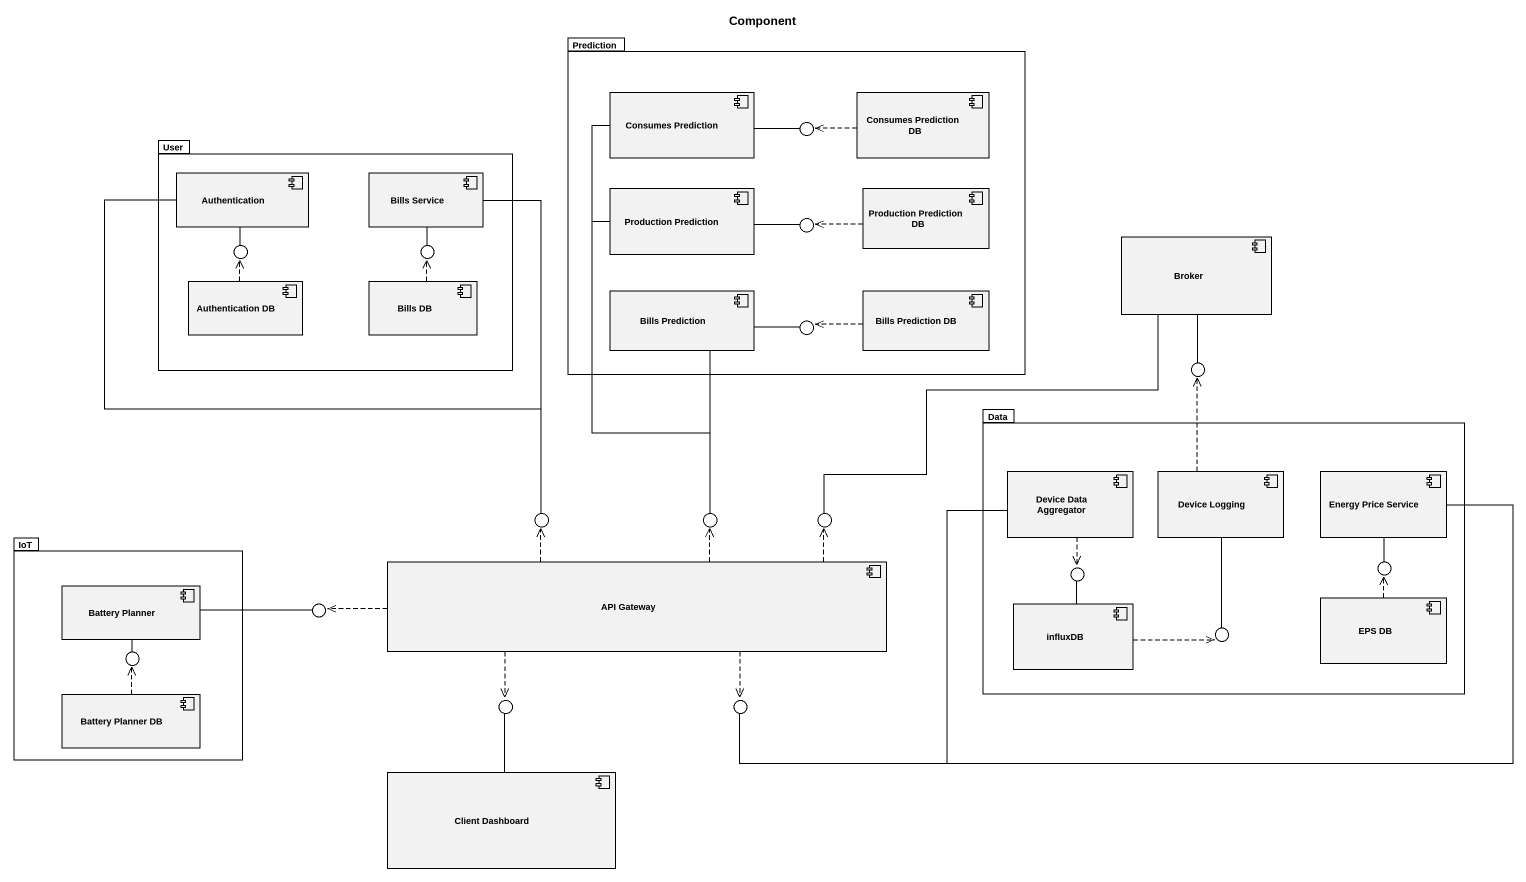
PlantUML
@startuml
title Component
package Prediction {
  component "Consumes Prediction" as Consumes_Prediction
  component "Consumes Prediction DB" as Consumes_Prediction_DB
  component "Production Prediction" as Production_Prediction
  component "Production Prediction DB" as Production_Prediction_DB
  component "Bills Prediction" as Bills_Prediction
  component "Bills Prediction DB" as Bills_Prediction_DB
}
() " " as lollipop1
package User {
  component Authentication
  component "Bills Service" as Bills_Service
  component "Authentication DB" as Authentication_DB
  component "Bills DB" as Bills_DB
}
() " " as lollipop2
component Broker
() " " as lollipop3
() " " as lollipop4
() " " as lollipop5
() " " as lollipop6
package Data {
  component "Device Data Aggregator" as Device_Data_Aggregator
  component "Device Logging" as Device_Logging
  component "Energy Price Service" as Energy_Price_Service
  component influxDB
  component "EPS DB" as EPS_DB
}
package IoT {
  component "Battery Planner" as Battery_Planner
  component "Battery Planner DB" as Battery_Planner_DB
}
() " " as lollipop7
() " " as lollipop8
() " " as lollipop9
component "API Gateway" as API_Gateway
() " " as lollipop10
() " " as lollipop11
() " " as lollipop12
() " " as lollipop13
() " " as lollipop14
() " " as lollipop15
() " " as lollipop16
component "Client Dashboard" as Client_Dashboard
Prediction -up- lollipop1
Prediction -- lollipop2
User -left- lollipop3
User -right- lollipop4
Prediction -- lollipop5
Data -left- lollipop10
Data -right- lollipop11
Data -- lollipop13
IoT -- lollipop14
Consumes_Prediction -right- lollipop1
Consumes_Prediction -- lollipop8
Consumes_Prediction_DB .left.> lollipop1
Authentication -- lollipop3
Authentication -- lollipop7
Bills_Service -- lollipop4
Bills_Service -- lollipop7
Production_Prediction -right- lollipop2
Production_Prediction -- lollipop8
Production_Prediction_DB .left.> lollipop2
Broker -- lollipop6
Broker -- lollipop9
Authentication_DB .up.> lollipop3
Bills_DB .up.> lollipop4
Bills_Prediction -right- lollipop5
Bills_Prediction -- lollipop8
Bills_Prediction_DB .left.> lollipop5
Device_Data_Aggregator ..> lollipop10
Device_Data_Aggregator -- lollipop16
Device_Logging .up.> lollipop6
Device_Logging -- lollipop13
Energy_Price_Service -- lollipop11
Energy_Price_Service -left- lollipop16
Battery_Planner -right- lollipop12
Battery_Planner -- lollipop14
API_Gateway .up.> lollipop7
API_Gateway .up.> lollipop8
API_Gateway .right.> lollipop9
API_Gateway .left.> lollipop12
API_Gateway ..> lollipop15
API_Gateway ..> lollipop16
influxDB -up- lollipop10
influxDB .right.> lollipop13
EPS_DB .up.> lollipop11
Battery_Planner_DB .up.> lollipop14
Client_Dashboard -up- lollipop15
@enduml
